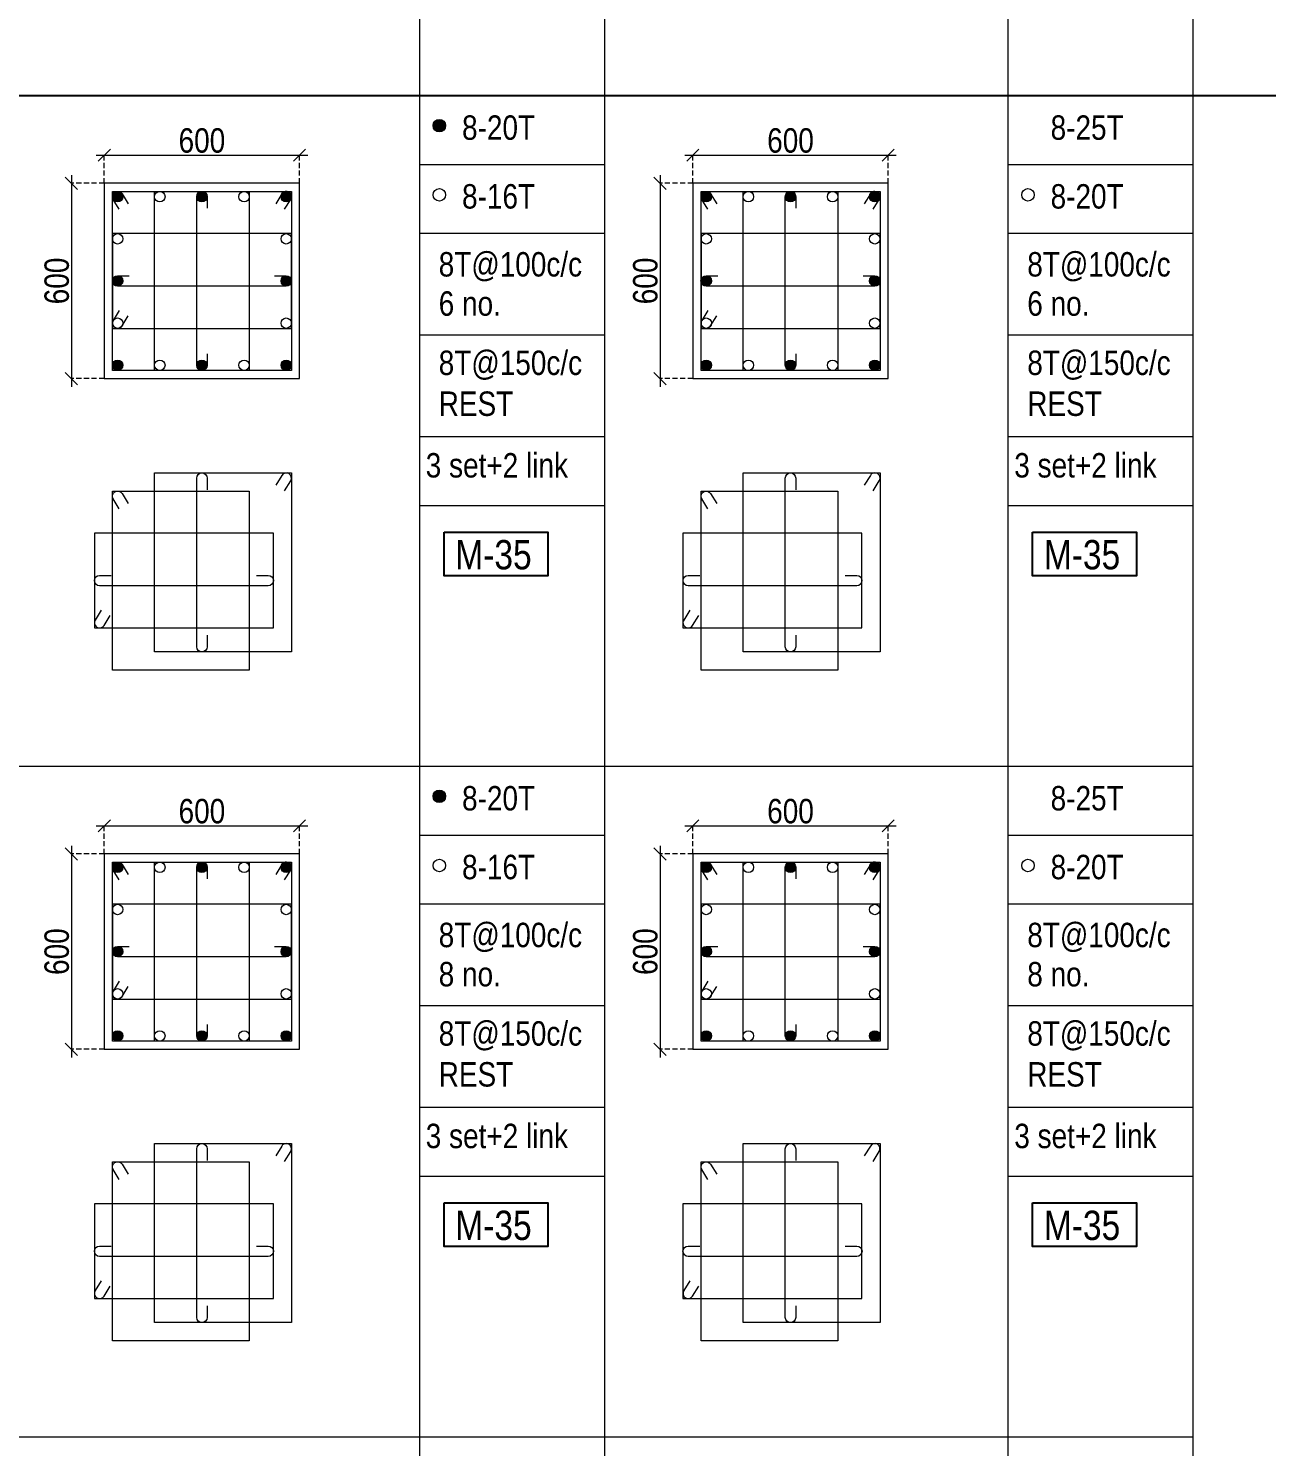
# Model space of a CAD drawing. Header units: millimetres. Extents: x 1112055 to 3390982, y -148532 to 766891.
# Drawn here: x 2216570 to 2231789, y 263511 to 280936 of the extents above; entities that cross this region are included whole.
import ezdxf
from ezdxf.enums import TextEntityAlignment as Align

# ---------------------------------------------------------------- set-up
doc = ezdxf.new("R2010")
doc.units = ezdxf.units.MM
doc.header["$PDMODE"] = 35
doc.header["$PDSIZE"] = -25
doc.linetypes.add('DASHED2', pattern=[0.375, 0.25, -0.125])
doc.linetypes.add('Hidden', pattern=[9.525, 6.35, -3.175])
for name, color, linetype, lineweight in [('B COL. SIZE DIM', 220, 'Continuous', 25), ('B COLSCH', 204, 'Continuous', 20), ('B COLUMN', 1, 'Hidden', 9), ('B STEEL', 34, 'Continuous', 15)]:
    doc.layers.add(name, color=color, linetype=linetype, lineweight=lineweight)
doc.layers.add('B TEXT', color=7, linetype='Continuous')
doc.styles.add('dim inside', font='romans.shx', dxfattribs={"width": 0.8, "height": 125})
doc.styles.add('SWINC', font='swissc.ttf')
doc.dimstyles.new('dim inside', dxfattribs={"dimtxt": 125, "dimasz": 100, "dimexe": 0, "dimexo": 0, "dimgap": 10, "dimtad": 0, "dimdec": 0, "dimzin": 0, "dimdsep": 46, "dimtxsty": 'dim inside', "dimblk": 'SMALL', "dimcen": 0.09, "dimadec": 0, "dimazin": 0, "dimtfac": 1, "dimtdec": 0, "dimtofl": 0, "dimtmove": 0, "dimatfit": 3, "dimfxl": 1, "dimtolj": 1, "dimtzin": 0, "dimarcsym": 2})

# ---------------------------------------------------------------- blocks, each defined once
blk = doc.blocks.new('_Oblique')
at = {"color": 0, "linetype": 'ByBlock', "lineweight": -2}
blk.add_line((-0.5, -0.5), (0.5, 0.5), dxfattribs=at)
blk = doc.blocks.new('*D598')
at = {"layer": 'B COL. SIZE DIM', "color": 250, "lineweight": 9, "ltscale": 250, "transparency": 16777216}
blk.add_line((2217403, 271138), (2220003, 271138), dxfattribs=at)
at = {"layer": 'B COL. SIZE DIM', "color": 250, "linetype": 'DASHED2', "lineweight": 9, "ltscale": 250, "transparency": 16777216}
for p, q in [((2217503, 270793), (2217503, 271138)), ((2219903, 270793), (2219903, 271138))]:
    blk.add_line(p, q, dxfattribs=at)
at = {"layer": 'Defpoints', "color": 0, "lineweight": 30, "ltscale": 250, "transparency": 16777216}
for p in [(2219903, 271138), (2217503, 270793), (2219903, 270793)]:
    blk.add_point(p, dxfattribs=at)
at = {"layer": 'B COL. SIZE DIM', "color": 250, "lineweight": 9, "ltscale": 250, "transparency": 16777216, "xscale": 150, "yscale": 150, "zscale": 150, "rotation": 180}
blk.add_blockref('_Oblique', (2217503, 271138), dxfattribs=at)
at = {"layer": 'B COL. SIZE DIM', "color": 250, "lineweight": 9, "ltscale": 250, "transparency": 16777216, "xscale": 150, "yscale": 150, "zscale": 150}
blk.add_blockref('_Oblique', (2219903, 271138), dxfattribs=at)
at = {"layer": 'B COL. SIZE DIM', "color": 6, "ltscale": 250, "transparency": 16777216, "insert": (2218703, 271317), "char_height": 300, "attachment_point": 5, "style": 'SWINC'}
blk.add_mtext('\\A1;600', dxfattribs=at)
blk = doc.blocks.new('*D599')
at = {"layer": 'B COL. SIZE DIM', "color": 250, "lineweight": 9, "ltscale": 250, "transparency": 16777216}
blk.add_line((2217099, 270893), (2217099, 268293), dxfattribs=at)
at = {"layer": 'B COL. SIZE DIM', "color": 250, "linetype": 'DASHED2', "lineweight": 9, "ltscale": 250, "transparency": 16777216}
for p, q in [((2217503, 270793), (2217099, 270793)), ((2217503, 268393), (2217099, 268393))]:
    blk.add_line(p, q, dxfattribs=at)
at = {"layer": 'Defpoints', "color": 0, "lineweight": 30, "ltscale": 250, "transparency": 16777216}
for p in [(2217503, 270793), (2217099, 268393), (2217503, 268393)]:
    blk.add_point(p, dxfattribs=at)
at = {"layer": 'B COL. SIZE DIM', "color": 250, "lineweight": 9, "ltscale": 250, "transparency": 16777216, "xscale": 150, "yscale": 150, "zscale": 150}
for p, rotation in [((2217099, 270793), 90), ((2217099, 268393), 270)]:
    blk.add_blockref('_Oblique', p, dxfattribs=dict(at, rotation=rotation))
at = {"layer": 'B COL. SIZE DIM', "color": 6, "ltscale": 250, "transparency": 16777216, "insert": (2216920, 269593), "char_height": 300, "attachment_point": 5, "rotation": 90, "style": 'SWINC'}
blk.add_mtext('\\A1;600', dxfattribs=at)
blk = doc.blocks.new('*D600')
at = {"layer": 'B COL. SIZE DIM', "color": 250, "lineweight": 9, "ltscale": 250, "transparency": 16777216}
blk.add_line((2217403, 279378), (2220003, 279378), dxfattribs=at)
at = {"layer": 'B COL. SIZE DIM', "color": 250, "linetype": 'DASHED2', "lineweight": 9, "ltscale": 250, "transparency": 16777216}
for p, q in [((2217503, 279033), (2217503, 279378)), ((2219903, 279033), (2219903, 279378))]:
    blk.add_line(p, q, dxfattribs=at)
at = {"layer": 'Defpoints', "color": 0, "lineweight": 30, "ltscale": 250, "transparency": 16777216}
for p in [(2219903, 279378), (2217503, 279033), (2219903, 279033)]:
    blk.add_point(p, dxfattribs=at)
at = {"layer": 'B COL. SIZE DIM', "color": 250, "lineweight": 9, "ltscale": 250, "transparency": 16777216, "xscale": 150, "yscale": 150, "zscale": 150, "rotation": 180}
blk.add_blockref('_Oblique', (2217503, 279378), dxfattribs=at)
at = {"layer": 'B COL. SIZE DIM', "color": 250, "lineweight": 9, "ltscale": 250, "transparency": 16777216, "xscale": 150, "yscale": 150, "zscale": 150}
blk.add_blockref('_Oblique', (2219903, 279378), dxfattribs=at)
at = {"layer": 'B COL. SIZE DIM', "color": 6, "ltscale": 250, "transparency": 16777216, "insert": (2218703, 279557), "char_height": 300, "attachment_point": 5, "style": 'SWINC'}
blk.add_mtext('\\A1;600', dxfattribs=at)
blk = doc.blocks.new('*D601')
at = {"layer": 'B COL. SIZE DIM', "color": 250, "lineweight": 9, "ltscale": 250, "transparency": 16777216}
blk.add_line((2217099, 279133), (2217099, 276533), dxfattribs=at)
at = {"layer": 'B COL. SIZE DIM', "color": 250, "linetype": 'DASHED2', "lineweight": 9, "ltscale": 250, "transparency": 16777216}
for p, q in [((2217503, 279033), (2217099, 279033)), ((2217503, 276633), (2217099, 276633))]:
    blk.add_line(p, q, dxfattribs=at)
at = {"layer": 'Defpoints', "color": 0, "lineweight": 30, "ltscale": 250, "transparency": 16777216}
for p in [(2217503, 279033), (2217099, 276633), (2217503, 276633)]:
    blk.add_point(p, dxfattribs=at)
at = {"layer": 'B COL. SIZE DIM', "color": 250, "lineweight": 9, "ltscale": 250, "transparency": 16777216, "xscale": 150, "yscale": 150, "zscale": 150}
for p, rotation in [((2217099, 279033), 90), ((2217099, 276633), 270)]:
    blk.add_blockref('_Oblique', p, dxfattribs=dict(at, rotation=rotation))
at = {"layer": 'B COL. SIZE DIM', "color": 6, "ltscale": 250, "transparency": 16777216, "insert": (2216920, 277833), "char_height": 300, "attachment_point": 5, "rotation": 90, "style": 'SWINC'}
blk.add_mtext('\\A1;600', dxfattribs=at)
blk = doc.blocks.new('*D2281')
at = {"layer": 'B COL. SIZE DIM', "color": 250, "lineweight": 9, "ltscale": 250, "transparency": 16777216}
blk.add_line((2224637, 271138), (2227237, 271138), dxfattribs=at)
at = {"layer": 'B COL. SIZE DIM', "color": 250, "linetype": 'DASHED2', "lineweight": 9, "ltscale": 250, "transparency": 16777216}
for p, q in [((2224737, 270793), (2224737, 271138)), ((2227137, 270793), (2227137, 271138))]:
    blk.add_line(p, q, dxfattribs=at)
at = {"layer": 'Defpoints', "color": 0, "ltscale": 250, "transparency": 16777216}
for p in [(2227137, 271138), (2224737, 270793), (2227137, 270793)]:
    blk.add_point(p, dxfattribs=at)
at = {"layer": 'B COL. SIZE DIM', "color": 250, "lineweight": 9, "ltscale": 250, "transparency": 16777216, "xscale": 150, "yscale": 150, "zscale": 150, "rotation": 180}
blk.add_blockref('_Oblique', (2224737, 271138), dxfattribs=at)
at = {"layer": 'B COL. SIZE DIM', "color": 250, "lineweight": 9, "ltscale": 250, "transparency": 16777216, "xscale": 150, "yscale": 150, "zscale": 150}
blk.add_blockref('_Oblique', (2227137, 271138), dxfattribs=at)
at = {"layer": 'B COL. SIZE DIM', "color": 6, "ltscale": 250, "transparency": 16777216, "insert": (2225937, 271317), "char_height": 300, "attachment_point": 5, "style": 'SWINC'}
blk.add_mtext('\\A1;600', dxfattribs=at)
blk = doc.blocks.new('*D2282')
at = {"layer": 'B COL. SIZE DIM', "color": 250, "lineweight": 9, "ltscale": 250, "transparency": 16777216}
blk.add_line((2224333, 270893), (2224333, 268293), dxfattribs=at)
at = {"layer": 'B COL. SIZE DIM', "color": 250, "linetype": 'DASHED2', "lineweight": 9, "ltscale": 250, "transparency": 16777216}
for p, q in [((2224737, 270793), (2224333, 270793)), ((2224737, 268393), (2224333, 268393))]:
    blk.add_line(p, q, dxfattribs=at)
at = {"layer": 'Defpoints', "color": 0, "ltscale": 250, "transparency": 16777216}
for p in [(2224737, 270793), (2224333, 268393), (2224737, 268393)]:
    blk.add_point(p, dxfattribs=at)
at = {"layer": 'B COL. SIZE DIM', "color": 250, "lineweight": 9, "ltscale": 250, "transparency": 16777216, "xscale": 150, "yscale": 150, "zscale": 150}
for p, rotation in [((2224333, 270793), 90), ((2224333, 268393), 270)]:
    blk.add_blockref('_Oblique', p, dxfattribs=dict(at, rotation=rotation))
at = {"layer": 'B COL. SIZE DIM', "color": 6, "ltscale": 250, "transparency": 16777216, "insert": (2224154, 269593), "char_height": 300, "attachment_point": 5, "rotation": 90, "style": 'SWINC'}
blk.add_mtext('\\A1;600', dxfattribs=at)
blk = doc.blocks.new('*D2283')
at = {"layer": 'B COL. SIZE DIM', "color": 250, "lineweight": 9, "ltscale": 250, "transparency": 16777216}
blk.add_line((2224637, 279378), (2227237, 279378), dxfattribs=at)
at = {"layer": 'B COL. SIZE DIM', "color": 250, "linetype": 'DASHED2', "lineweight": 9, "ltscale": 250, "transparency": 16777216}
for p, q in [((2224737, 279033), (2224737, 279378)), ((2227137, 279033), (2227137, 279378))]:
    blk.add_line(p, q, dxfattribs=at)
at = {"layer": 'Defpoints', "color": 0, "ltscale": 250, "transparency": 16777216}
for p in [(2227137, 279378), (2224737, 279033), (2227137, 279033)]:
    blk.add_point(p, dxfattribs=at)
at = {"layer": 'B COL. SIZE DIM', "color": 250, "lineweight": 9, "ltscale": 250, "transparency": 16777216, "xscale": 150, "yscale": 150, "zscale": 150, "rotation": 180}
blk.add_blockref('_Oblique', (2224737, 279378), dxfattribs=at)
at = {"layer": 'B COL. SIZE DIM', "color": 250, "lineweight": 9, "ltscale": 250, "transparency": 16777216, "xscale": 150, "yscale": 150, "zscale": 150}
blk.add_blockref('_Oblique', (2227137, 279378), dxfattribs=at)
at = {"layer": 'B COL. SIZE DIM', "color": 6, "ltscale": 250, "transparency": 16777216, "insert": (2225937, 279557), "char_height": 300, "attachment_point": 5, "style": 'SWINC'}
blk.add_mtext('\\A1;600', dxfattribs=at)
blk = doc.blocks.new('*D2284')
at = {"layer": 'B COL. SIZE DIM', "color": 250, "lineweight": 9, "ltscale": 250, "transparency": 16777216}
blk.add_line((2224333, 279133), (2224333, 276533), dxfattribs=at)
at = {"layer": 'B COL. SIZE DIM', "color": 250, "linetype": 'DASHED2', "lineweight": 9, "ltscale": 250, "transparency": 16777216}
for p, q in [((2224737, 279033), (2224333, 279033)), ((2224737, 276633), (2224333, 276633))]:
    blk.add_line(p, q, dxfattribs=at)
at = {"layer": 'Defpoints', "color": 0, "ltscale": 250, "transparency": 16777216}
for p in [(2224737, 279033), (2224333, 276633), (2224737, 276633)]:
    blk.add_point(p, dxfattribs=at)
at = {"layer": 'B COL. SIZE DIM', "color": 250, "lineweight": 9, "ltscale": 250, "transparency": 16777216, "xscale": 150, "yscale": 150, "zscale": 150}
for p, rotation in [((2224333, 279033), 90), ((2224333, 276633), 270)]:
    blk.add_blockref('_Oblique', p, dxfattribs=dict(at, rotation=rotation))
at = {"layer": 'B COL. SIZE DIM', "color": 6, "ltscale": 250, "transparency": 16777216, "insert": (2224154, 277833), "char_height": 300, "attachment_point": 5, "rotation": 90, "style": 'SWINC'}
blk.add_mtext('\\A1;600', dxfattribs=at)

msp = doc.modelspace()

# ---------------------------------------------------------------- hatches: boundary and pattern name
at = {"layer": 'B STEEL', "lineweight": 9, "ltscale": 0.5}
h = msp.add_hatch(color=34, dxfattribs=at)
edge = h.paths.add_edge_path()
edge.add_arc((2221621.7, 279741.8), 76.8, 0, 360)
h = msp.add_hatch(color=34, dxfattribs=at)
edge = h.paths.add_edge_path()
edge.add_arc((2217667.4, 278868.6), 64, 0, 360)
h = msp.add_hatch(color=34, dxfattribs=at)
edge = h.paths.add_edge_path()
edge.add_arc((2218703.4, 278868.6), 64, 180, 540, ccw=False)
h = msp.add_hatch(color=34, dxfattribs=at)
edge = h.paths.add_edge_path()
edge.add_arc((2219739.3, 278868.6), 64, 180, 540, ccw=False)
h = msp.add_hatch(color=34, dxfattribs=at)
edge = h.paths.add_edge_path()
edge.add_arc((2224900.9, 278868.6), 64, 0, 360)
h = msp.add_hatch(color=34, dxfattribs=at)
edge = h.paths.add_edge_path()
edge.add_arc((2225936.9, 278868.6), 64, 180, 540, ccw=False)
h = msp.add_hatch(color=34, dxfattribs=at)
edge = h.paths.add_edge_path()
edge.add_arc((2226972.9, 278868.6), 64, 180, 540, ccw=False)
h = msp.add_hatch(color=34, dxfattribs=at)
edge = h.paths.add_edge_path()
edge.add_arc((2217667.4, 277832.7), 64, 180, 540, ccw=False)
h = msp.add_hatch(color=34, dxfattribs=at)
edge = h.paths.add_edge_path()
edge.add_arc((2219739.3, 277832.7), 64, 180, 540, ccw=False)
h = msp.add_hatch(color=34, dxfattribs=at)
edge = h.paths.add_edge_path()
edge.add_arc((2224900.9, 277832.7), 64, 180, 540, ccw=False)
h = msp.add_hatch(color=34, dxfattribs=at)
edge = h.paths.add_edge_path()
edge.add_arc((2226972.9, 277832.7), 64, 180, 540, ccw=False)
h = msp.add_hatch(color=34, dxfattribs=at)
edge = h.paths.add_edge_path()
edge.add_arc((2217667.4, 276796.7), 64, 0, 360, ccw=False)
h = msp.add_hatch(color=34, dxfattribs=at)
edge = h.paths.add_edge_path()
edge.add_arc((2218703.4, 276796.7), 64, 180, 540, ccw=False)
h = msp.add_hatch(color=34, dxfattribs=at)
edge = h.paths.add_edge_path()
edge.add_arc((2219739.3, 276796.7), 64, -180, 180)
h = msp.add_hatch(color=34, dxfattribs=at)
edge = h.paths.add_edge_path()
edge.add_arc((2224900.9, 276796.7), 64, 0, 360, ccw=False)
h = msp.add_hatch(color=34, dxfattribs=at)
edge = h.paths.add_edge_path()
edge.add_arc((2225936.9, 276796.7), 64, 180, 540, ccw=False)
h = msp.add_hatch(color=34, dxfattribs=at)
edge = h.paths.add_edge_path()
edge.add_arc((2226972.9, 276796.7), 64, -180, 180)
h = msp.add_hatch(color=34, dxfattribs=at)
edge = h.paths.add_edge_path()
edge.add_arc((2221621.7, 271502), 76.8, 0, 360)
h = msp.add_hatch(color=34, dxfattribs=at)
edge = h.paths.add_edge_path()
edge.add_arc((2217667.4, 270628.8), 64, 0, 360)
h = msp.add_hatch(color=34, dxfattribs=at)
edge = h.paths.add_edge_path()
edge.add_arc((2218703.4, 270628.8), 64, 180, 540, ccw=False)
h = msp.add_hatch(color=34, dxfattribs=at)
edge = h.paths.add_edge_path()
edge.add_arc((2219739.3, 270628.8), 64, 180, 540, ccw=False)
h = msp.add_hatch(color=34, dxfattribs=at)
edge = h.paths.add_edge_path()
edge.add_arc((2224900.9, 270628.8), 64, 0, 360)
h = msp.add_hatch(color=34, dxfattribs=at)
edge = h.paths.add_edge_path()
edge.add_arc((2225936.9, 270628.8), 64, 180, 540, ccw=False)
h = msp.add_hatch(color=34, dxfattribs=at)
edge = h.paths.add_edge_path()
edge.add_arc((2226972.9, 270628.8), 64, 180, 540, ccw=False)
h = msp.add_hatch(color=34, dxfattribs=at)
edge = h.paths.add_edge_path()
edge.add_arc((2217667.4, 269592.8), 64, 180, 540, ccw=False)
h = msp.add_hatch(color=34, dxfattribs=at)
edge = h.paths.add_edge_path()
edge.add_arc((2219739.3, 269592.8), 64, 180, 540, ccw=False)
h = msp.add_hatch(color=34, dxfattribs=at)
edge = h.paths.add_edge_path()
edge.add_arc((2224900.9, 269592.8), 64, 180, 540, ccw=False)
h = msp.add_hatch(color=34, dxfattribs=at)
edge = h.paths.add_edge_path()
edge.add_arc((2226972.9, 269592.8), 64, 180, 540, ccw=False)
h = msp.add_hatch(color=34, dxfattribs=at)
edge = h.paths.add_edge_path()
edge.add_arc((2217667.4, 268556.8), 64, 0, 360, ccw=False)
h = msp.add_hatch(color=34, dxfattribs=at)
edge = h.paths.add_edge_path()
edge.add_arc((2218703.4, 268556.8), 64, 180, 540, ccw=False)
h = msp.add_hatch(color=34, dxfattribs=at)
edge = h.paths.add_edge_path()
edge.add_arc((2219739.3, 268556.8), 64, -180, 180)
h = msp.add_hatch(color=34, dxfattribs=at)
edge = h.paths.add_edge_path()
edge.add_arc((2224900.9, 268556.8), 64, 0, 360, ccw=False)
h = msp.add_hatch(color=34, dxfattribs=at)
edge = h.paths.add_edge_path()
edge.add_arc((2225936.9, 268556.8), 64, 180, 540, ccw=False)
h = msp.add_hatch(color=34, dxfattribs=at)
edge = h.paths.add_edge_path()
edge.add_arc((2226972.9, 268556.8), 64, -180, 180)

# ---------------------------------------------------------------- linework, layer by layer
msp.add_line((2088785.4, 280110.1), (2232628.6, 280110.1))
at = {"layer": 'B COLSCH', "color": 250, "lineweight": 0}
for p, q in [((2230883.4, 297908.8), (2230883.4, 239898.1)), ((2221375.5, 296589.8), (2221375.5, 247150.7)), ((2223649.8, 296589.8), (2223649.8, 239898.1)), ((2228609, 296589.8), (2228609, 247150.7)), ((2088785.4, 280110.1), (2230883.4, 280110.1)), ((2221375.5, 279265.1), (2223649.8, 279265.1)), ((2228609, 279265.1), (2230883.4, 279265.1)), ((2221375.5, 278420.1), (2223649.8, 278420.1)), ((2228609, 278420.1), (2230883.4, 278420.1)), ((2221375.5, 277170.4), (2223649.8, 277170.4)), ((2228609, 277170.4), (2230883.4, 277170.4)), ((2221375.5, 275920.6), (2223649.8, 275920.6)), ((2228609, 275920.6), (2230883.4, 275920.6)), ((2221375.5, 275075.6), (2223649.8, 275075.6)), ((2228609, 275075.6), (2230883.4, 275075.6)), ((2088785.4, 271870.3), (2230883.4, 271870.3)), ((2221375.5, 271025.3), (2223649.8, 271025.3)), ((2228609, 271025.3), (2230883.4, 271025.3)), ((2221375.5, 270180.3), (2223649.8, 270180.3)), ((2228609, 270180.3), (2230883.4, 270180.3)), ((2221375.5, 268930.5), (2223649.8, 268930.5)), ((2228609, 268930.5), (2230883.4, 268930.5)), ((2221375.5, 267680.7), (2223649.8, 267680.7)), ((2228609, 267680.7), (2230883.4, 267680.7)), ((2221375.5, 266835.8), (2223649.8, 266835.8)), ((2228609, 266835.8), (2230883.4, 266835.8)), ((2088785.4, 263630.4), (2230883.4, 263630.4))]:
    msp.add_line(p, q, dxfattribs=at)
at = {"layer": 'B COLUMN', "color": 1, "linetype": 'ByBlock', "lineweight": 20}
for points in [[(2217503.4, 276632.7), (2219903.4, 276632.7), (2219903.4, 279032.7), (2217503.4, 279032.7)], [(2224736.9, 276632.7), (2227136.9, 276632.7), (2227136.9, 279032.7), (2224736.9, 279032.7)], [(2217503.4, 268392.8), (2219903.4, 268392.8), (2219903.4, 270792.8), (2217503.4, 270792.8)], [(2224736.9, 268392.8), (2227136.9, 268392.8), (2227136.9, 270792.8), (2224736.9, 270792.8)]]:
    msp.add_lwpolyline(points, close=True, dxfattribs=at)
at = {"layer": 'B STEEL', "color": 34, "lineweight": 9, "ltscale": 0.5}
for points in [[(2217687.6, 278713.6), (2217612.9, 278835.1, -1), (2217721.9, 278902.2), (2217796.7, 278780.7)], [(2218767.4, 276939.3), (2218767.4, 276796.7, -1), (2218639.3, 276796.7), (2218639.3, 278868.6, -1), (2218767.4, 278868.6), (2218767.4, 278726)], [(2219719.1, 278713.6), (2219793.9, 278835.1, 1), (2219684.8, 278902.2), (2219610.1, 278780.7)], [(2224921.2, 278713.6), (2224846.4, 278835.1, -1), (2224955.5, 278902.2), (2225030.2, 278780.7)], [(2226000.9, 276939.3), (2226000.9, 276796.7, -1), (2225872.9, 276796.7), (2225872.9, 278868.6, -1), (2226000.9, 278868.6), (2226000.9, 278726)], [(2226952.6, 278713.6), (2227027.4, 278835.1, 1), (2226918.4, 278902.2), (2226843.6, 278780.7)], [(2219596.7, 277896.7), (2219739.3, 277896.7, -1), (2219739.3, 277768.6), (2217667.4, 277768.6, -1), (2217667.4, 277896.7), (2217810, 277896.7)], [(2226830.2, 277896.7), (2226972.9, 277896.7, -1), (2226972.9, 277768.6), (2224900.9, 277768.6, -1), (2224900.9, 277896.7), (2225043.6, 277896.7)], [(2217687.6, 277469.7), (2217612.9, 277348.2, 1), (2217721.9, 277281.1), (2217796.7, 277402.6)], [(2224921.2, 277469.7), (2224846.4, 277348.2, 1), (2224955.5, 277281.1), (2225030.2, 277402.6)], [(2218767.4, 273481.5), (2218767.4, 273338.9, -1), (2218639.3, 273338.9), (2218639.3, 275410.9, -1), (2218767.4, 275410.9), (2218767.4, 275268.2)], [(2219719.1, 275255.8), (2219793.9, 275377.3, 1), (2219684.8, 275444.4), (2219610.1, 275322.9)], [(2226000.9, 273481.5), (2226000.9, 273338.9, -1), (2225872.9, 273338.9), (2225872.9, 275410.9, -1), (2226000.9, 275410.9), (2226000.9, 275268.2)], [(2226952.6, 275255.8), (2227027.4, 275377.3, 1), (2226918.4, 275444.4), (2226843.6, 275322.9)], [(2217687.6, 275032.7), (2217612.9, 275154.2, -1), (2217721.9, 275221.3), (2217796.7, 275099.9)], [(2224921.2, 275032.7), (2224846.4, 275154.2, -1), (2224955.5, 275221.3), (2225030.2, 275099.9)], [(2219375.4, 274215.8), (2219518.1, 274215.8, -1), (2219518.1, 274087.8), (2217446.1, 274087.8, -1), (2217446.1, 274215.8), (2217588.8, 274215.8)], [(2226609, 274215.8), (2226751.6, 274215.8, -1), (2226751.6, 274087.8), (2224679.7, 274087.8, -1), (2224679.7, 274215.8), (2224822.3, 274215.8)], [(2217466.4, 273788.8), (2217391.6, 273667.4, 1), (2217500.6, 273600.3), (2217575.4, 273721.7)], [(2224699.9, 273788.8), (2224625.1, 273667.4, 1), (2224734.2, 273600.3), (2224808.9, 273721.7)], [(2217687.6, 270473.8), (2217612.9, 270595.2, -1), (2217721.9, 270662.3), (2217796.7, 270540.9)], [(2218767.4, 268699.5), (2218767.4, 268556.8, -1), (2218639.3, 268556.8), (2218639.3, 270628.8, -1), (2218767.4, 270628.8), (2218767.4, 270486.1)], [(2219719.1, 270473.8), (2219793.9, 270595.2, 1), (2219684.8, 270662.3), (2219610.1, 270540.9)], [(2224921.2, 270473.8), (2224846.4, 270595.2, -1), (2224955.5, 270662.3), (2225030.2, 270540.9)], [(2226000.9, 268699.5), (2226000.9, 268556.8, -1), (2225872.9, 268556.8), (2225872.9, 270628.8, -1), (2226000.9, 270628.8), (2226000.9, 270486.1)], [(2226952.6, 270473.8), (2227027.4, 270595.2, 1), (2226918.4, 270662.3), (2226843.6, 270540.9)], [(2219596.7, 269656.8), (2219739.3, 269656.8, -1), (2219739.3, 269528.8), (2217667.4, 269528.8, -1), (2217667.4, 269656.8), (2217810, 269656.8)], [(2226830.2, 269656.8), (2226972.9, 269656.8, -1), (2226972.9, 269528.8), (2224900.9, 269528.8, -1), (2224900.9, 269656.8), (2225043.6, 269656.8)], [(2217687.6, 269229.9), (2217612.9, 269108.4, 1), (2217721.9, 269041.3), (2217796.7, 269162.7)], [(2224921.2, 269229.9), (2224846.4, 269108.4, 1), (2224955.5, 269041.3), (2225030.2, 269162.7)], [(2218767.4, 265241.7), (2218767.4, 265099.1, -1), (2218639.3, 265099.1), (2218639.3, 267171, -1), (2218767.4, 267171), (2218767.4, 267028.4)], [(2219719.1, 267016), (2219793.9, 267137.5, 1), (2219684.8, 267204.6), (2219610.1, 267083.1)], [(2226000.9, 265241.7), (2226000.9, 265099.1, -1), (2225872.9, 265099.1), (2225872.9, 267171, -1), (2226000.9, 267171), (2226000.9, 267028.4)], [(2226952.6, 267016), (2227027.4, 267137.5, 1), (2226918.4, 267204.6), (2226843.6, 267083.1)], [(2217687.6, 266792.9), (2217612.9, 266914.4, -1), (2217721.9, 266981.5), (2217796.7, 266860)], [(2224921.2, 266792.9), (2224846.4, 266914.4, -1), (2224955.5, 266981.5), (2225030.2, 266860)], [(2219375.4, 265976), (2219518.1, 265976, -1), (2219518.1, 265847.9), (2217446.1, 265847.9, -1), (2217446.1, 265976), (2217588.8, 265976)], [(2226609, 265976), (2226751.6, 265976, -1), (2226751.6, 265847.9), (2224679.7, 265847.9, -1), (2224679.7, 265976), (2224822.3, 265976)], [(2217466.4, 265549), (2217391.6, 265427.5, 1), (2217500.6, 265360.4), (2217575.4, 265481.9)], [(2224699.9, 265549), (2224625.1, 265427.5, 1), (2224734.2, 265360.4), (2224808.9, 265481.9)]]:
    msp.add_lwpolyline(points, format="xyb", dxfattribs=at)
for points in [[(2219285.4, 278932.7), (2219285.4, 276732.7), (2217603.4, 276732.7), (2217603.4, 278932.7)], [(2219803.4, 278932.7), (2219803.4, 276732.7), (2218121.4, 276732.7), (2218121.4, 278932.7)], [(2226518.9, 278932.7), (2226518.9, 276732.7), (2224836.9, 276732.7), (2224836.9, 278932.7)], [(2227036.9, 278932.7), (2227036.9, 276732.7), (2225354.9, 276732.7), (2225354.9, 278932.7)], [(2217603.4, 277250.6), (2219803.4, 277250.6), (2219803.4, 278414.7), (2217603.4, 278414.7)], [(2224836.9, 277250.6), (2227036.9, 277250.6), (2227036.9, 278414.7), (2224836.9, 278414.7)], [(2219803.4, 275474.9), (2219803.4, 273274.9), (2218121.4, 273274.9), (2218121.4, 275474.9)], [(2227036.9, 275474.9), (2227036.9, 273274.9), (2225354.9, 273274.9), (2225354.9, 275474.9)], [(2219285.4, 275251.8), (2219285.4, 273051.8), (2217603.4, 273051.8), (2217603.4, 275251.8)], [(2226518.9, 275251.8), (2226518.9, 273051.8), (2224836.9, 273051.8), (2224836.9, 275251.8)], [(2217382.1, 273569.8), (2219582.1, 273569.8), (2219582.1, 274733.8), (2217382.1, 274733.8)], [(2224615.6, 273569.8), (2226815.6, 273569.8), (2226815.6, 274733.8), (2224615.6, 274733.8)], [(2219285.4, 270692.8), (2219285.4, 268492.8), (2217603.4, 268492.8), (2217603.4, 270692.8)], [(2219803.4, 270692.8), (2219803.4, 268492.8), (2218121.4, 268492.8), (2218121.4, 270692.8)], [(2226518.9, 270692.8), (2226518.9, 268492.8), (2224836.9, 268492.8), (2224836.9, 270692.8)], [(2227036.9, 270692.8), (2227036.9, 268492.8), (2225354.9, 268492.8), (2225354.9, 270692.8)], [(2217603.4, 269010.8), (2219803.4, 269010.8), (2219803.4, 270174.8), (2217603.4, 270174.8)], [(2224836.9, 269010.8), (2227036.9, 269010.8), (2227036.9, 270174.8), (2224836.9, 270174.8)], [(2219803.4, 267235), (2219803.4, 265035), (2218121.4, 265035), (2218121.4, 267235)], [(2227036.9, 267235), (2227036.9, 265035), (2225354.9, 265035), (2225354.9, 267235)], [(2219285.4, 267012), (2219285.4, 264812), (2217603.4, 264812), (2217603.4, 267012)], [(2226518.9, 267012), (2226518.9, 264812), (2224836.9, 264812), (2224836.9, 267012)], [(2217382.1, 265329.9), (2219582.1, 265329.9), (2219582.1, 266494), (2217382.1, 266494)], [(2224615.6, 265329.9), (2226815.6, 265329.9), (2226815.6, 266494), (2224615.6, 266494)]]:
    msp.add_lwpolyline(points, close=True, dxfattribs=at)
for centre, radius in [((2221621.7, 279741.8), 76.8), ((2217667.4, 278868.6), 64), ((2218185.4, 278868.6), 64), ((2218703.4, 278868.6), 64), ((2219221.4, 278868.6), 64), ((2219739.3, 278868.6), 64), ((2221621.7, 278891.5), 76.8), ((2224900.9, 278868.6), 64), ((2225418.9, 278868.6), 64), ((2225936.9, 278868.6), 64), ((2226454.9, 278868.6), 64), ((2226972.9, 278868.6), 64), ((2228855.3, 278891.5), 76.8), ((2217667.4, 278350.6), 64), ((2219739.3, 278350.6), 64), ((2224900.9, 278350.6), 64), ((2226972.9, 278350.6), 64), ((2217667.4, 277832.7), 64), ((2219739.3, 277832.7), 64), ((2224900.9, 277832.7), 64), ((2226972.9, 277832.7), 64), ((2217667.4, 277314.7), 64), ((2219739.3, 277314.7), 64), ((2224900.9, 277314.7), 64), ((2226972.9, 277314.7), 64), ((2217667.4, 276796.7), 64), ((2218185.4, 276796.7), 64), ((2218703.4, 276796.7), 64), ((2219221.4, 276796.7), 64), ((2219739.3, 276796.7), 64), ((2224900.9, 276796.7), 64), ((2225418.9, 276796.7), 64), ((2225936.9, 276796.7), 64), ((2226454.9, 276796.7), 64), ((2226972.9, 276796.7), 64), ((2221621.7, 271502), 76.8), ((2217667.4, 270628.8), 64), ((2218185.4, 270628.8), 64), ((2218703.4, 270628.8), 64), ((2219221.4, 270628.8), 64), ((2219739.3, 270628.8), 64), ((2221621.7, 270651.7), 76.8), ((2224900.9, 270628.8), 64), ((2225418.9, 270628.8), 64), ((2225936.9, 270628.8), 64), ((2226454.9, 270628.8), 64), ((2226972.9, 270628.8), 64), ((2228855.3, 270651.7), 76.8), ((2217667.4, 270110.8), 64), ((2219739.3, 270110.8), 64), ((2224900.9, 270110.8), 64), ((2226972.9, 270110.8), 64), ((2217667.4, 269592.8), 64), ((2219739.3, 269592.8), 64), ((2224900.9, 269592.8), 64), ((2226972.9, 269592.8), 64), ((2217667.4, 269074.8), 64), ((2219739.3, 269074.8), 64), ((2224900.9, 269074.8), 64), ((2226972.9, 269074.8), 64), ((2217667.4, 268556.8), 64), ((2218185.4, 268556.8), 64), ((2218703.4, 268556.8), 64), ((2219221.4, 268556.8), 64), ((2219739.3, 268556.8), 64), ((2224900.9, 268556.8), 64), ((2225418.9, 268556.8), 64), ((2225936.9, 268556.8), 64), ((2226454.9, 268556.8), 64), ((2226972.9, 268556.8), 64)]:
    msp.add_circle(centre, radius, dxfattribs=at)
at = {"layer": 'B TEXT', "color": 1}
for points in [[(2221679.1, 274746.6), (2222953.7, 274746.6), (2222953.7, 274208.6), (2221679.1, 274208.6)], [(2228912.7, 274746.6), (2230187.3, 274746.6), (2230187.3, 274208.6), (2228912.7, 274208.6)], [(2221679.1, 266506.7), (2222953.7, 266506.7), (2222953.7, 265968.7), (2221679.1, 265968.7)], [(2228912.7, 266506.7), (2230187.3, 266506.7), (2230187.3, 265968.7), (2228912.7, 265968.7)]]:
    msp.add_lwpolyline(points, close=True, dxfattribs=at)

# ---------------------------------------------------------------- texts
at = {"layer": 'B TEXT', "style": 'SWINC'}
for s, p in [('8-20T', (2221900.2, 279567.3)), ('8-25T', (2229133.8, 279567.3)), ('8-16T', (2221900.2, 278722.3)), ('8-20T', (2229133.8, 278722.3)), ('8T@100c/c', (2221613.3, 277887.4)), ('8T@100c/c', (2228846.9, 277887.4)), ('6 no.', (2221613.3, 277405.6)), ('6 no.', (2228846.9, 277405.6)), ('8T@150c/c', (2221613.3, 276677.5)), ('8T@150c/c', (2228846.9, 276677.5)), ('REST', (2221613.3, 276175.1)), ('REST', (2228846.9, 276175.1)), ('3 set+2 link', (2221453.7, 275418.1)), ('3 set+2 link', (2228687.2, 275418.1)), ('8-20T', (2221900.2, 271327.4)), ('8-25T', (2229133.8, 271327.4)), ('8-16T', (2221900.2, 270482.4)), ('8-20T', (2229133.8, 270482.4)), ('8T@100c/c', (2221613.3, 269647.6)), ('8T@100c/c', (2228846.9, 269647.6)), ('8 no.', (2221613.3, 269165.8)), ('8 no.', (2228846.9, 269165.8)), ('8T@150c/c', (2221613.3, 268437.7)), ('8T@150c/c', (2228846.9, 268437.7)), ('REST', (2221613.3, 267935.3)), ('REST', (2228846.9, 267935.3)), ('3 set+2 link', (2221453.7, 267178.3)), ('3 set+2 link', (2228687.2, 267178.3))]:
    msp.add_text(s, height=300, dxfattribs=at).set_placement(p)
at = {"layer": 'B TEXT', "color": 1, "style": 'SWINC'}
for p in [(2221816.5, 274182), (2229050, 274182), (2221816.5, 265942.2), (2229050, 265942.2)]:
    msp.add_text('M-35', height=360, dxfattribs=at).set_placement(p, align=Align.BOTTOM_LEFT)

# ---------------------------------------------------------------- dimensions: what is measured, and where the dimension line sits
at = {"layer": 'B COL. SIZE DIM', "color": 250, "ltscale": 250}
for base, p1, p2, picture, middle in [((2219903.4, 279377.6), (2217503.4, 279032.7), (2219903.4, 279032.7), '*D600', (2218703.4, 279556.6)), ((2227136.9, 279377.6), (2224736.9, 279032.7), (2227136.9, 279032.7), '*D2283', (2225936.9, 279556.6)), ((2219903.4, 271137.8), (2217503.4, 270792.8), (2219903.4, 270792.8), '*D598', (2218703.4, 271316.7)), ((2227136.9, 271137.8), (2224736.9, 270792.8), (2227136.9, 270792.8), '*D2281', (2225936.9, 271316.7))]:
    dim = msp.add_linear_dim(base=base, p1=p1, p2=p2, dimstyle='dim inside', override={"dimtxt": 300, "dimasz": 150, "dimgap": 25, "dimtad": 3, "dimlfac": 0.25, "dimtxsty": 'SWINC', "dimblk1": 'Oblique', "dimblk2": 'Oblique', "dimsah": 1, "dimdle": 100, "dimclrd": 250, "dimclre": 250, "dimclrt": 6, "dimfxl": 1000, "dimlwd": 9, "dimlwe": 9}, dxfattribs=at)
    dim.commit()
    dim.dimension.update_dxf_attribs({"geometry": picture, "text_midpoint": middle})
for base, p1, p2, picture, middle in [((2217099.5, 276632.7), (2217503.4, 279032.7), (2217503.4, 276632.7), '*D601', (2216920.5, 277832.7)), ((2224333, 276632.7), (2224736.9, 279032.7), (2224736.9, 276632.7), '*D2284', (2224154, 277832.7)), ((2217099.5, 268392.8), (2217503.4, 270792.8), (2217503.4, 268392.8), '*D599', (2216920.5, 269592.8)), ((2224333, 268392.8), (2224736.9, 270792.8), (2224736.9, 268392.8), '*D2282', (2224154, 269592.8))]:
    dim = msp.add_linear_dim(base=base, p1=p1, p2=p2, angle=90, dimstyle='dim inside', override={"dimtxt": 300, "dimasz": 150, "dimgap": 25, "dimtad": 3, "dimlfac": 0.25, "dimtxsty": 'SWINC', "dimblk1": 'Oblique', "dimblk2": 'Oblique', "dimsah": 1, "dimdle": 100, "dimclrd": 250, "dimclre": 250, "dimclrt": 6, "dimfxl": 1000, "dimlwd": 9, "dimlwe": 9}, dxfattribs=at)
    dim.commit()
    dim.dimension.update_dxf_attribs({"geometry": picture, "text_midpoint": middle})

doc.saveas('drawing.dxf')
